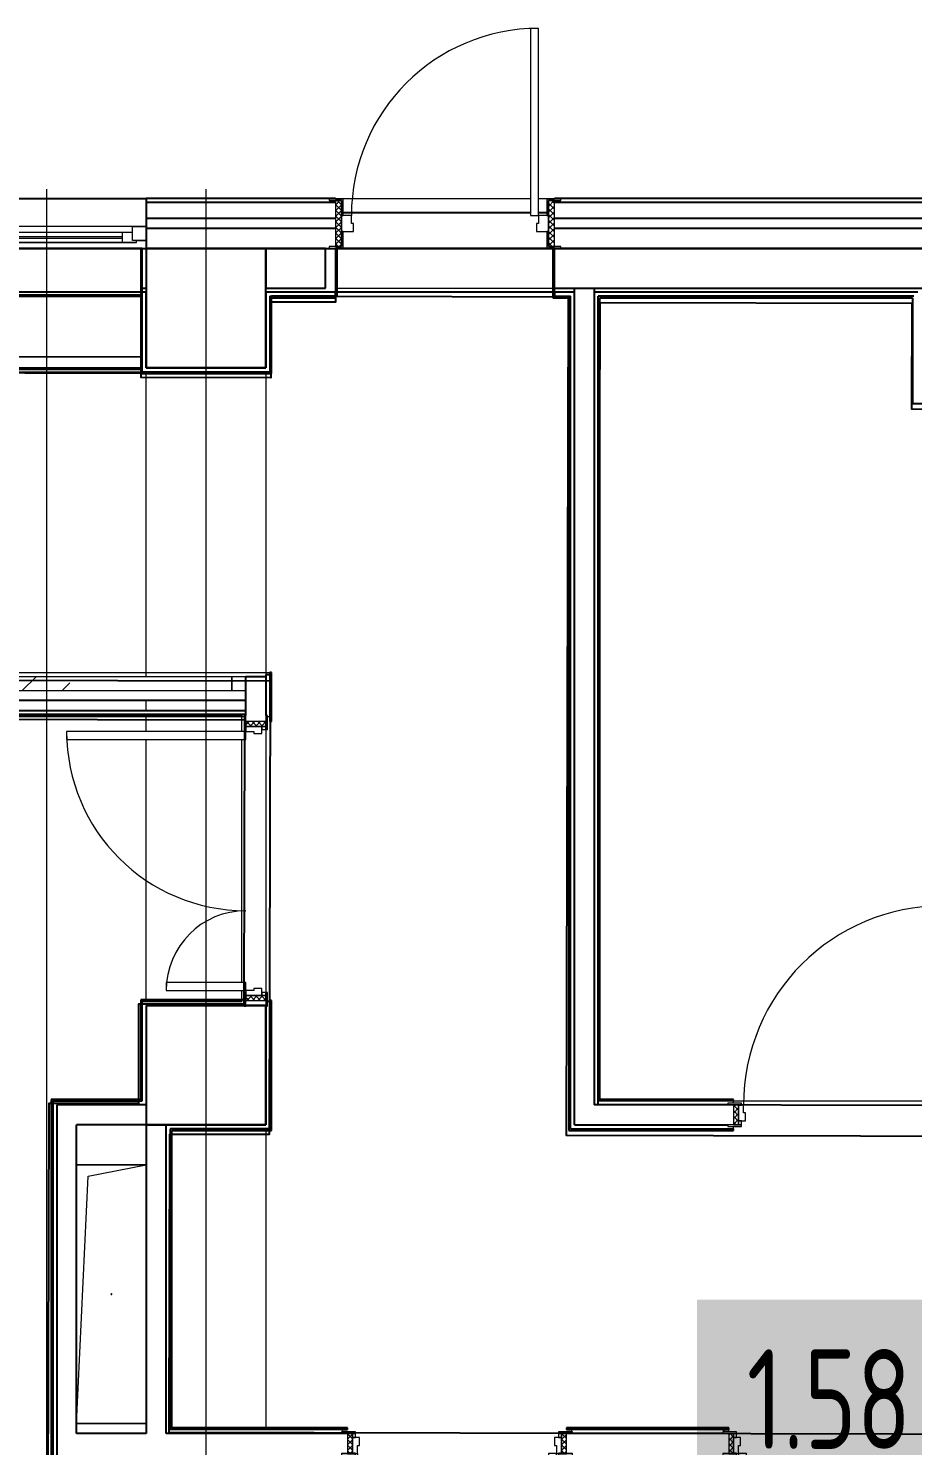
# Model space of a CAD drawing. Header units: millimetres. Extents: x -164500 to 426394, y -23753 to 102118.
# Drawn here: x 65632 to 70074, y 20953 to 28069 of the extents above; entities that cross this region are included whole.
import ezdxf

# ---------------------------------------------------------------- set-up
doc = ezdxf.new("R2010")
doc.units = ezdxf.units.MM
doc.layers.add('A-DOOR-1', color=7, linetype='Continuous', lineweight=5, true_color=0xc0c0c0)
doc.layers.add('A-DOOR-FRAM-1', color=7, linetype='Continuous', lineweight=5, true_color=0xc0c0c0)
for name, color, linetype, lineweight in [('A-DOOR-2', 7, 'Continuous', 5), ('A-DOOR-FRAM-2', 7, 'Continuous', 5), ('A-FLOR', 7, 'Continuous', 9), ('A-GENM', 7, 'Continuous', 9), ('A-GLAZ', 7, 'Continuous', 9), ('A-GLAZ-1', 7, 'Continuous', 5), ('A-GLAZ-CURT-1', 7, 'Continuous', 5), ('A-GLAZ-CURT-2', 7, 'Continuous', 20), ('A-GLAZ-CWMG-1', 7, 'Continuous', 20), ('A-WALL', 7, 'Continuous', 5), ('Оси', 7, 'Continuous', 9)]:
    doc.layers.add(name, color=color, linetype=linetype, lineweight=lineweight)
doc.styles.add('СПДС', font='ГОСТ тип А.ttf', dxfattribs={"width": 0.9})
pattern_1 = [(135, (1751.41, 114.685), (-14.14214, -14.14214), []), (225, (1751.41, 114.685), (14.14214, -14.14214), [])]
pattern_2 = [(45, (-371.384, 114.685), (-14.1421, 14.1421), []), (135, (-371.384, 114.685), (-14.1421, -14.1421), [])]

# ---------------------------------------------------------------- blocks, each defined once
blk = doc.blocks.new('Системная панель - Стекло - 70мм-31693610-Объем проектирования 1 этажа')
at = {"layer": 'A-GLAZ-CURT-1'}
h = blk.add_hatch(dxfattribs=at)
h.set_pattern_fill('FP_50', color=256, style=0, pattern_type=2)
h.set_pattern_definition([(225, (66247.5, 24715), (565.685, -565.685), [400, -1200]), (225, (66647.5, 24915), (565.685, -565.685), [1200, -400]), (225, (65847.5, 25115), (565.685, -565.685), [400, -1200])])
h.paths.add_polyline_path([(357.5, 35), (-542.5, 35), (-542.5, -35), (542.5, -35), (542.5, 35), (505, 35)])
at = {"layer": 'A-GLAZ-CURT-2'}
for p, q in [((542.5, 35), (-542.5, 35)), ((-542.5, 35), (-542.5, -35)), ((542.5, -35), (542.5, 35)), ((-542.5, -35), (542.5, -35))]:
    blk.add_line(p, q, dxfattribs=at)
blk = doc.blocks.new('110_Дверь_СКБ_1Ст_Внутренняя1 - Д-11п 1100x2100h_кладовые _все__ коридор _между помещениями блока столовой__ моечные _все_ 2-32102277-Объем проектирования 1 этажа')
at = {"layer": 'A-DOOR-2'}
h = blk.add_hatch(dxfattribs=at)
h.set_pattern_fill('FP_44', color=256, style=0, pattern_type=2)
h.set_pattern_definition(pattern_1)
h.paths.add_polyline_path([(537.5, -50), (562.5, -50), (562.5, 50), (537.5, 50)])
at = {"layer": 'A-DOOR-FRAM-2'}
h = blk.add_hatch(dxfattribs=at)
h.set_pattern_fill('FP_45', color=256, style=0, pattern_type=2)
h.set_pattern_definition(pattern_2)
h.paths.add_polyline_path([(-512.5, -50), (-512.5, 50), (-537.5, 50), (-537.5, -50)])
at = {"layer": 'A-DOOR-1'}
for p, q in [((-487.5, 1050), (-487.5, 50)), ((-447.5, 1050), (-487.5, 1050)), ((-447.5, 50), (-447.5, 1050)), ((-487.5, 50), (-447.5, 50))]:
    blk.add_line(p, q, dxfattribs=at)
blk.add_arc((-487.5, 50), 1000, 360, 90, dxfattribs=at)
at = {"layer": 'A-DOOR-FRAM-1'}
for p, q in [((-497.5, 58), (-567.5, 58)), ((-567.5, 58), (-567.5, 50)), ((-567.5, 50), (-497.5, 50)), ((-512.5, 50), (-537.5, 50)), ((-537.5, 50), (-537.5, -50)), ((-487.5, 50), (-512.5, 50)), ((-512.5, 50), (-512.5, -30)), ((-512.5, -50), (-512.5, 50)), ((-497.5, 50), (-512.5, 50)), ((-512.5, 50), (-512.5, 49)), ((-512.5, 49), (-497.5, 49)), ((-497.5, 50), (-497.5, 58)), ((-497.5, 49), (-497.5, 50)), ((-487.5, 10), (-487.5, 50)), ((-477.5, 10), (-487.5, 10)), ((-477.5, -30), (-477.5, 10)), ((512.5, 10), (502.5, 10)), ((502.5, 10), (502.5, -30)), ((512.5, 50), (512.5, 10)), ((537.5, 50), (512.5, 50)), ((592.5, 58), (522.5, 58)), ((522.5, 58), (522.5, 50)), ((537.5, 50), (522.5, 50)), ((522.5, 50), (522.5, 49)), ((522.5, 50), (592.5, 50)), ((522.5, 49), (537.5, 49)), ((537.5, -30), (537.5, 50)), ((562.5, 50), (537.5, 50)), ((537.5, 50), (537.5, -50)), ((537.5, 49), (537.5, 50)), ((562.5, -50), (562.5, 50)), ((592.5, 50), (592.5, 58)), ((-497.5, -50), (-567.5, -50)), ((-567.5, -50), (-567.5, -58)), ((-567.5, -58), (-497.5, -58)), ((-537.5, -50), (-512.5, -50)), ((-512.5, -30), (-477.5, -30)), ((-497.5, -30), (-512.5, -30)), ((-512.5, -30), (-512.5, -50)), ((-512.5, -50), (-497.5, -50)), ((-497.5, -50), (-497.5, -30)), ((-497.5, -58), (-497.5, -50)), ((502.5, -30), (537.5, -30)), ((537.5, -30), (522.5, -30)), ((522.5, -30), (522.5, -50)), ((522.5, -50), (537.5, -50)), ((592.5, -50), (522.5, -50)), ((522.5, -50), (522.5, -58)), ((522.5, -58), (592.5, -58)), ((537.5, -50), (537.5, -30)), ((537.5, -50), (562.5, -50)), ((592.5, -58), (592.5, -50))]:
    blk.add_line(p, q, dxfattribs=at)
blk = doc.blocks.new('120_Окно_СКБ_3Ст - 120_Окно_СКБ_3Ст_5100-21641134-Объем проектирования 1 этажа')
at = {"layer": 'A-GLAZ'}
for p, q in [((-2550, -75), (-2550, -5)), ((-2550, -5), (-2480, -5)), ((-2480, -5), (-2480, -75)), ((-1720, -35), (-2480, -35)), ((-2480, -35), (-2480, -75)), ((-2430, -85), (-2430, -35)), ((-1770, -85), (-1770, -35)), ((-1720, -75), (-1720, -5)), ((-1720, -5), (-1650, -5)), ((-1720, -75), (-1720, -35)), ((-1650, -5), (-1650, -75)), ((1650, -75), (1650, -5)), ((1650, -5), (1720, -5)), ((1720, -5), (1720, -75)), ((2480, -35), (1720, -35)), ((1720, -35), (1720, -75)), ((1770, -85), (1770, -35)), ((2430, -85), (2430, -35)), ((2480, -75), (2480, -5)), ((2480, -5), (2550, -5)), ((2480, -75), (2480, -35)), ((2550, -5), (2550, -75)), ((-2480, -75), (-2550, -75)), ((-2480, -75), (-2500, -75)), ((-2500, -75), (-2500, -85)), ((-2500, -85), (-1700, -85)), ((-1700, -85), (-2500, -85)), ((-1650, -75), (-1720, -75)), ((-1700, -75), (-1720, -75)), ((-1700, -85), (-1700, -75)), ((1720, -75), (1650, -75)), ((1720, -75), (1700, -75)), ((1700, -75), (1700, -85)), ((1700, -85), (2500, -85)), ((2500, -85), (1700, -85)), ((2550, -75), (2480, -75)), ((2500, -75), (2480, -75)), ((2500, -85), (2500, -75))]:
    blk.add_line(p, q, dxfattribs=at)
at = {"layer": 'A-GLAZ-1'}
for p, q in [((2550, -5), (-2550, -5)), ((-2430, -55), (-1770, -55)), ((-1770, -65), (-2430, -65)), ((1650, -35), (-1650, -35)), ((1650, -45), (-1650, -45)), ((1770, -55), (2430, -55)), ((2430, -65), (1770, -65)), ((-2550, -75), (-2500, -75)), ((-1700, -75), (1700, -75)), ((2500, -75), (2550, -75))]:
    blk.add_line(p, q, dxfattribs=at)
blk = doc.blocks.new('110_Дверь_СКБ_1Ст_Наружная - ДН-2д_л__ Дверь из подвала ЛК _900 мм в свету_ 3300-22851703-Объем проектирования 1 этажа')
at = {"layer": 'A-DOOR-2'}
h = blk.add_hatch(dxfattribs=at)
h.set_pattern_fill('FP_162', color=256, style=0, pattern_type=2)
h.set_pattern_definition([(135, (1756.41, 199.685), (-14.14214, -14.14214), []), (225, (1756.41, 199.685), (14.14214, -14.14214), [])])
h.paths.add_polyline_path([(569.5, -105), (569.5, 125), (539.5, 125), (539.5, -105), (565.5, -105)])
at = {"layer": 'A-DOOR-FRAM-2'}
h = blk.add_hatch(dxfattribs=at)
h.set_pattern_fill('FP_163', color=256, style=0, pattern_type=2)
h.set_pattern_definition([(45, (-366.384, 199.685), (-14.1421, 14.1421), []), (135, (-366.384, 199.685), (-14.1421, -14.1421), [])])
h.paths.add_polyline_path([(-529.5, -105), (-500.5, -105), (-500.5, 125), (-530.5, 125), (-530.5, -105)])
at = {"layer": 'A-DOOR-1'}
for p, q in [((489.5, 990), (449.5, 990)), ((449.5, 990), (449.5, 50)), ((489.5, 50), (489.5, 990)), ((-492.5, 133), (-562.5, 133)), ((-562.5, 133), (-562.5, 125)), ((-562.5, 125), (-500.5, 125)), ((-500.5, 125), (-500.5, 50)), ((-492.5, 50), (-492.5, 133)), ((601.5, 133), (531.5, 133)), ((531.5, 133), (531.5, 50)), ((539.5, 50), (539.5, 125)), ((539.5, 125), (601.5, 125)), ((601.5, 125), (601.5, 133)), ((-500.5, 50), (-492.5, 50)), ((449.5, 50), (489.5, 50)), ((531.5, 50), (539.5, 50)), ((-492.5, -30), (-500.5, -30)), ((-500.5, -30), (-500.5, -105)), ((-492.5, -113), (-492.5, -30)), ((539.5, -30), (531.5, -30)), ((531.5, -30), (531.5, -113)), ((539.5, -105), (539.5, -30)), ((-562.5, -105), (-562.5, -113)), ((-500.5, -105), (-562.5, -105)), ((-562.5, -113), (-492.5, -113)), ((531.5, -113), (601.5, -113)), ((601.5, -105), (539.5, -105)), ((601.5, -113), (601.5, -105))]:
    blk.add_line(p, q, dxfattribs=at)
blk.add_arc((489.5, 50), 940, 90, 180, dxfattribs=at)
at = {"layer": 'A-DOOR-FRAM-1'}
for p, q in [((-500.5, 125), (-530.5, 125)), ((-530.5, 125), (-530.5, -105)), ((-500.5, -105), (-500.5, 125)), ((569.5, 125), (539.5, 125)), ((539.5, 125), (539.5, -105)), ((569.5, -105), (569.5, 125)), ((-450.5, 50), (-500.5, 50)), ((-500.5, 50), (-500.5, -30)), ((-450.5, 10), (-450.5, 50)), ((-440.5, 10), (-450.5, 10)), ((-440.5, -30), (-440.5, 10)), ((489.5, 10), (479.5, 10)), ((479.5, 10), (479.5, -30)), ((489.5, 50), (489.5, 10)), ((539.5, 50), (489.5, 50)), ((539.5, -30), (539.5, 50)), ((-500.5, -30), (-440.5, -30)), ((479.5, -30), (539.5, -30)), ((-530.5, -105), (-500.5, -105)), ((539.5, -105), (569.5, -105))]:
    blk.add_line(p, q, dxfattribs=at)
blk = doc.blocks.new('110_Дверь_СКБ_2Ст - Д-10а_ СОШ_Дв_1450x2100h_Горячий цех-V178-Объем проектирования 1 этажа')
at = {"layer": 'A-DOOR-2'}
h = blk.add_hatch(dxfattribs=at)
h.set_pattern_fill('FP_56', color=256, style=0, pattern_type=2)
h.set_pattern_definition([(135, (1601.41, 114.685), (-14.14214, -14.14214), []), (225, (1601.41, 114.685), (14.14214, -14.14214), [])])
h.paths.add_polyline_path([(687.5, -50), (712.5, -50), (712.5, 50), (687.5, 50), (687.5, -16.8)])
at = {"layer": 'A-DOOR-FRAM-2'}
h = blk.add_hatch(dxfattribs=at)
h.set_pattern_fill('FP_57', color=256, style=0, pattern_type=2)
h.set_pattern_definition([(45, (-521.384, 114.685), (-14.1421, 14.1421), []), (135, (-521.384, 114.685), (-14.1421, -14.1421), [])])
h.paths.add_polyline_path([(-687.5, 0), (-687.5, -50), (-662.5, -50), (-662.5, 50), (-687.5, 50)])
at = {"layer": 'A-DOOR-1'}
for p, q in [((662.5, 950), (622.5, 950)), ((622.5, 950), (622.5, 50)), ((662.5, 50), (662.5, 950)), ((-637.5, 450), (-637.5, 50)), ((-597.5, 450), (-637.5, 450)), ((-597.5, 50), (-597.5, 450)), ((-637.5, 50), (-597.5, 50)), ((622.5, 50), (662.5, 50))]:
    blk.add_line(p, q, dxfattribs=at)
for centre, radius, start, end in [((662.5, 50), 900, 90, 180), ((-637.5, 50), 400, 0, 90)]:
    blk.add_arc(centre, radius, start, end, dxfattribs=at)
at = {"layer": 'A-DOOR-FRAM-1'}
for p, q in [((-647.5, 58), (-717.5, 58)), ((-717.5, 58), (-717.5, 50)), ((-717.5, 50), (-647.5, 50)), ((-662.5, 50), (-687.5, 50)), ((-687.5, 50), (-687.5, -50)), ((-637.5, 50), (-662.5, 50)), ((-662.5, 50), (-662.5, -30)), ((-662.5, -50), (-662.5, 50)), ((-647.5, 50), (-647.5, 58)), ((-637.5, 10), (-637.5, 50)), ((-627.5, 10), (-637.5, 10)), ((-627.5, -30), (-627.5, 10)), ((662.5, 10), (652.5, 10)), ((652.5, 10), (652.5, -30)), ((662.5, 50), (662.5, 10)), ((687.5, 50), (662.5, 50)), ((742.5, 58), (672.5, 58)), ((672.5, 58), (672.5, 50)), ((672.5, 50), (742.5, 50)), ((687.5, -30), (687.5, 50)), ((712.5, 50), (687.5, 50)), ((687.5, 50), (687.5, -50)), ((712.5, -50), (712.5, 50)), ((742.5, 50), (742.5, 58)), ((-647.5, -50), (-717.5, -50)), ((-717.5, -50), (-717.5, -58)), ((-717.5, -58), (-647.5, -58)), ((-687.5, -50), (-662.5, -50)), ((-662.5, -30), (-627.5, -30)), ((-647.5, -30), (-662.5, -30)), ((-662.5, -30), (-662.5, -50)), ((-662.5, -50), (-647.5, -50)), ((-647.5, -50), (-647.5, -30)), ((-647.5, -58), (-647.5, -50)), ((652.5, -30), (687.5, -30)), ((687.5, -30), (672.5, -30)), ((672.5, -30), (672.5, -50)), ((672.5, -50), (687.5, -50)), ((742.5, -50), (672.5, -50)), ((672.5, -50), (672.5, -58)), ((672.5, -58), (742.5, -58)), ((687.5, -50), (687.5, -30)), ((687.5, -50), (712.5, -50)), ((742.5, -58), (742.5, -50))]:
    blk.add_line(p, q, dxfattribs=at)
blk = doc.blocks.new('Прямоугольный импост - 50 x 70 мм-23766160-Объем проектирования 1 этажа')
at = {"layer": 'A-GLAZ-CWMG-1'}
for p, q in [((0, 35), (-70, 35)), ((-70, 35), (-70, -35)), ((0, -35), (0, 35)), ((-70, -35), (0, -35))]:
    blk.add_line(p, q, dxfattribs=at)
blk = doc.blocks.new('GM_Отверстие прямоугольное _в плите_ - Отверстие-23880434-Объем проектирования 1 этажа')
at = {"layer": 'A-GENM'}
for p, q in [((-175, 650), (175, 650)), ((175, 650), (-175, 650)), ((-116.7, 591.7), (175, 650)), ((-175, -650), (-116.7, 591.7)), ((175, -650), (-175, -650)), ((-175, -650), (175, -650))]:
    blk.add_line(p, q, dxfattribs=at)
for start, end in [(360, 180), (180, 360)]:
    blk.add_arc((0, 0), 2.5, start, end, dxfattribs=at)
blk = doc.blocks.new('110_Дверь_СКБ_1Ст_Внутренняя1 - Д-11 1100x2100h_кладовые _все__ коридор _между помещениями блока столовой__ моечные _все_-V213-Объем проектирования 1 этажа')
at = {"layer": 'A-DOOR-2'}
h = blk.add_hatch(dxfattribs=at)
h.set_pattern_fill('FP_44', color=256, style=0, pattern_type=2)
h.set_pattern_definition(pattern_1)
h.paths.add_polyline_path([(537.5, 50), (537.5, -50), (562.5, -50), (562.5, 50)])
at = {"layer": 'A-DOOR-FRAM-2'}
h = blk.add_hatch(dxfattribs=at)
h.set_pattern_fill('FP_45', color=256, style=0, pattern_type=2)
h.set_pattern_definition(pattern_2)
h.paths.add_polyline_path([(-512.5, 50), (-537.5, 50), (-537.2, -50), (-512.5, -50)])
at = {"layer": 'A-DOOR-1'}
for p, q in [((512.5, 1050), (472.5, 1050)), ((472.5, 1050), (472.5, 50)), ((512.5, 50), (512.5, 1050)), ((472.5, 50), (512.5, 50))]:
    blk.add_line(p, q, dxfattribs=at)
blk.add_arc((512.5, 50), 1000, 90, 180, dxfattribs=at)
at = {"layer": 'A-DOOR-FRAM-1'}
for p, q in [((-497.5, 58), (-567.5, 58)), ((-567.5, 58), (-567.5, 50)), ((-567.5, 50), (-497.5, 50)), ((-512.5, 50), (-537.5, 50)), ((-537.5, 50), (-537.5, -50)), ((-487.5, 50), (-512.5, 50)), ((-512.5, 50), (-512.5, -30)), ((-512.5, -50), (-512.5, 50)), ((-497.5, 50), (-512.5, 50)), ((-512.5, 50), (-512.5, 49)), ((-512.5, 49), (-497.5, 49)), ((-497.5, 50), (-497.5, 58)), ((-497.5, 49), (-497.5, 50)), ((-487.5, 10), (-487.5, 50)), ((-477.5, 10), (-487.5, 10)), ((-477.5, -30), (-477.5, 10)), ((512.5, 10), (502.5, 10)), ((502.5, 10), (502.5, -30)), ((512.5, 50), (512.5, 10)), ((537.5, 50), (512.5, 50)), ((592.5, 58), (522.5, 58)), ((522.5, 58), (522.5, 50)), ((537.5, 50), (522.5, 50)), ((522.5, 50), (522.5, 49)), ((522.5, 50), (592.5, 50)), ((522.5, 49), (537.5, 49)), ((537.5, -30), (537.5, 50)), ((562.5, 50), (537.5, 50)), ((537.5, 50), (537.5, -50)), ((537.5, 49), (537.5, 50)), ((562.5, -50), (562.5, 50)), ((592.5, 50), (592.5, 58)), ((-497.5, -50), (-567.5, -50)), ((-567.5, -50), (-567.5, -58)), ((-567.5, -58), (-497.5, -58)), ((-537.5, -50), (-512.5, -50)), ((-512.5, -30), (-477.5, -30)), ((-497.5, -30), (-512.5, -30)), ((-512.5, -30), (-512.5, -50)), ((-512.5, -50), (-497.5, -50)), ((-497.5, -50), (-497.5, -30)), ((-497.5, -58), (-497.5, -50)), ((502.5, -30), (537.5, -30)), ((537.5, -30), (522.5, -30)), ((522.5, -30), (522.5, -50)), ((522.5, -50), (537.5, -50)), ((592.5, -50), (522.5, -50)), ((522.5, -50), (522.5, -58)), ((522.5, -58), (592.5, -58)), ((537.5, -50), (537.5, -30)), ((537.5, -50), (562.5, -50)), ((592.5, -58), (592.5, -50))]:
    blk.add_line(p, q, dxfattribs=at)
blk = doc.blocks.new('110_Дверь_СКБ_1Ст_Внутренняя1 - Д-11 1100x2100h_кладовые _все__ коридор _между помещениями блока столовой__ моечные _все_-V214-Объем проектирования 1 этажа')
at = {"layer": 'A-DOOR-2'}
h = blk.add_hatch(dxfattribs=at)
h.set_pattern_fill('FP_44', color=256, style=0, pattern_type=2)
h.set_pattern_definition(pattern_1)
h.paths.add_polyline_path([(537.5, -50), (562.5, -50), (562.5, 50), (537.5, 50), (537.5, 32.3)])
at = {"layer": 'A-DOOR-FRAM-2'}
h = blk.add_hatch(dxfattribs=at)
h.set_pattern_fill('FP_45', color=256, style=0, pattern_type=2)
h.set_pattern_definition(pattern_2)
h.paths.add_polyline_path([(-512.5, -50), (-512.5, 50), (-537.5, 50), (-537.2, -50)])
at = {"layer": 'A-DOOR-1'}
for p, q in [((512.5, 1050), (472.5, 1050)), ((472.5, 1050), (472.5, 50)), ((512.5, 50), (512.5, 1050)), ((472.5, 50), (512.5, 50))]:
    blk.add_line(p, q, dxfattribs=at)
blk.add_arc((512.5, 50), 1000, 90, 180, dxfattribs=at)
at = {"layer": 'A-DOOR-FRAM-1'}
for p, q in [((-497.5, 58), (-567.5, 58)), ((-567.5, 58), (-567.5, 50)), ((-567.5, 50), (-497.5, 50)), ((-512.5, 50), (-537.5, 50)), ((-537.5, 50), (-537.5, -50)), ((-487.5, 50), (-512.5, 50)), ((-512.5, 50), (-512.5, -30)), ((-512.5, -50), (-512.5, 50)), ((-497.5, 50), (-512.5, 50)), ((-512.5, 50), (-512.5, 49)), ((-512.5, 49), (-497.5, 49)), ((-497.5, 50), (-497.5, 58)), ((-497.5, 49), (-497.5, 50)), ((-487.5, 10), (-487.5, 50)), ((-477.5, 10), (-487.5, 10)), ((-477.5, -30), (-477.5, 10)), ((512.5, 10), (502.5, 10)), ((502.5, 10), (502.5, -30)), ((512.5, 50), (512.5, 10)), ((537.5, 50), (512.5, 50)), ((592.5, 58), (522.5, 58)), ((522.5, 58), (522.5, 50)), ((537.5, 50), (522.5, 50)), ((522.5, 50), (522.5, 49)), ((522.5, 50), (592.5, 50)), ((522.5, 49), (537.5, 49)), ((537.5, -30), (537.5, 50)), ((562.5, 50), (537.5, 50)), ((537.5, 50), (537.5, -50)), ((537.5, 49), (537.5, 50)), ((562.5, -50), (562.5, 50)), ((592.5, 50), (592.5, 58)), ((-497.5, -50), (-567.5, -50)), ((-567.5, -50), (-567.5, -58)), ((-567.5, -58), (-497.5, -58)), ((-537.5, -50), (-512.5, -50)), ((-512.5, -30), (-477.5, -30)), ((-497.5, -30), (-512.5, -30)), ((-512.5, -30), (-512.5, -50)), ((-512.5, -50), (-497.5, -50)), ((-497.5, -50), (-497.5, -30)), ((-497.5, -58), (-497.5, -50)), ((502.5, -30), (537.5, -30)), ((537.5, -30), (522.5, -30)), ((522.5, -30), (522.5, -50)), ((522.5, -50), (537.5, -50)), ((592.5, -50), (522.5, -50)), ((522.5, -50), (522.5, -58)), ((522.5, -58), (592.5, -58)), ((537.5, -50), (537.5, -30)), ((537.5, -50), (562.5, -50)), ((592.5, -58), (592.5, -50))]:
    blk.add_line(p, q, dxfattribs=at)
blk = doc.blocks.new('Зашивка приборов отопления10 - Зашивка приборов отопления-33278020-Объем проектирования 1 этажа')
at = {"layer": 'A-WALL'}
for p, q in [((51870, 26880), (51850, 26880)), ((56922, 26880), (51878, 26880)), ((51578, 26555), (56922, 26555)), ((56922, 26555), (51578, 26555)), ((51578, 26480), (56922, 26480))]:
    blk.add_line(p, q, dxfattribs=at)

msp = doc.modelspace()

# ---------------------------------------------------------------- linework, layer by layer
for p, q in [((61124.702, 27213.938), (66224.702, 27213.938)), ((67174.702, 27213.938), (66224.702, 27213.938)), ((66224.702, 27213.938), (66224.702, 27193.938)), ((66224.702, 27193.938), (66224.702, 26763.938)), ((67174.702, 27193.938), (66224.702, 27193.938)), ((70874.702, 27213.938), (68274.702, 27213.938)), ((70874.702, 27193.938), (68274.702, 27193.938)), ((67174.702, 27113.938), (66224.702, 27113.938)), ((67212.702, 27143.938), (68154.702, 27143.938)), ((68194.702, 27143.938), (68236.702, 27143.938)), ((70874.702, 27113.938), (68274.702, 27113.938)), ((67174.702, 27063.938), (66224.702, 27063.938)), ((70874.702, 27063.938), (68274.702, 27063.938)), ((66196.702, 26963.938), (61152.702, 26963.938)), ((61152.702, 26963.938), (66196.702, 26963.938)), ((66196.702, 26963.938), (66196.702, 26335.938)), ((66204.702, 26963.938), (66196.702, 26963.938)), ((66204.702, 26963.938), (67174.702, 26963.938)), ((66204.702, 26722.938), (66204.702, 26963.938)), ((66824.702, 26963.938), (66224.702, 26963.938)), ((66224.702, 26963.938), (66224.702, 26363.938)), ((66824.702, 26763.938), (66824.702, 26963.938)), ((67124.702, 26963.938), (66824.702, 26963.938)), ((66824.702, 26963.938), (66824.702, 26763.938)), ((67124.702, 26763.938), (67124.702, 26963.938)), ((67174.702, 26963.938), (67174.702, 26723.938)), ((67182.702, 26963.938), (67174.702, 26963.938)), ((68266.702, 26963.938), (67182.702, 26963.938)), ((67182.702, 26963.938), (68266.702, 26963.938)), ((67182.702, 26723.938), (67182.702, 26963.938)), ((68266.702, 26963.938), (68266.702, 26715.938)), ((68274.702, 26963.938), (68266.702, 26963.938)), ((68270.702, 26963.938), (68270.702, 26763.938)), ((70374.702, 26963.938), (68270.702, 26963.938)), ((68274.702, 26963.938), (70874.702, 26963.938)), ((68274.702, 26723.938), (68274.702, 26963.938)), ((66204.702, 26763.938), (66224.702, 26763.938)), ((66824.702, 26363.938), (66824.702, 26763.938)), ((66824.702, 26763.938), (67124.702, 26763.938)), ((68270.702, 26763.938), (70374.702, 26763.938)), ((68374.702, 22563.938), (68374.702, 26763.938)), ((68474.702, 26763.938), (68474.702, 22663.938)), ((66196.702, 26743.938), (61152.702, 26743.938)), ((61152.702, 26730.938), (66196.702, 26730.938)), ((66196.702, 26723.938), (61152.702, 26723.938)), ((66196.702, 26722.938), (61152.702, 26722.938)), ((66204.702, 26722.938), (66196.702, 26722.938)), ((66224.702, 26743.938), (66204.702, 26743.938)), ((66204.702, 26343.938), (66204.702, 26722.938)), ((66224.702, 26363.938), (66224.702, 26743.938)), ((66824.702, 26743.938), (66824.702, 26363.938)), ((67175.702, 26743.938), (66824.702, 26743.938)), ((66844.702, 26723.938), (66852.702, 26723.938)), ((66844.702, 26723.938), (66844.702, 26363.938)), ((66844.702, 26715.938), (67175.702, 26715.938)), ((66852.702, 26335.938), (66852.702, 26723.938)), ((67174.702, 26723.938), (66852.702, 26723.938)), ((67175.702, 26723.938), (67175.702, 26743.938)), ((67175.702, 26715.938), (67175.702, 26723.938)), ((67175.702, 26723.938), (67182.702, 26723.938)), ((68266.702, 26743.938), (67182.702, 26743.938)), ((68266.702, 26715.938), (68346.702, 26715.938)), ((68374.702, 26743.938), (68274.702, 26743.938)), ((68274.702, 26743.938), (68274.702, 26723.938)), ((68274.702, 26723.938), (68354.702, 26723.938)), ((68346.702, 26715.938), (68346.702, 22535.938)), ((68354.702, 22543.938), (68354.702, 26723.938)), ((70100.314, 26743.938), (68474.702, 26743.938)), ((68494.702, 22683.938), (68494.702, 26723.938)), ((70080.314, 26723.938), (68494.702, 26723.938)), ((68502.702, 26715.938), (70072.314, 26715.938)), ((68502.702, 22691.938), (68502.702, 26715.938)), ((70072.314, 26715.938), (70072.314, 26185.938)), ((60852.702, 26363.938), (66196.702, 26363.938)), ((66196.702, 26355.938), (60852.702, 26355.938)), ((66196.702, 26335.938), (66852.702, 26335.938)), ((66204.702, 26343.938), (66844.702, 26343.938)), ((66224.702, 26363.938), (66824.702, 26363.938)), ((66824.702, 26363.938), (66224.702, 26363.938)), ((66844.702, 26363.938), (66844.702, 26343.938)), ((70072.314, 26185.938), (70902.702, 26185.938)), ((66852.702, 24834.438), (66844.702, 24834.438)), ((66844.702, 24834.438), (66844.702, 24588.938)), ((66852.702, 24588.938), (66852.702, 24834.438)), ((66824.702, 24813.938), (66724.702, 24813.938)), ((66724.702, 24618.938), (66724.702, 24813.938)), ((66844.702, 24823.938), (66824.702, 24823.938)), ((66824.702, 24823.938), (66824.702, 24618.938)), ((66724.702, 24693.938), (60774.702, 24693.938)), ((60774.702, 24643.938), (66724.702, 24643.938)), ((66704.702, 24623.938), (60794.702, 24623.938)), ((66724.702, 24623.938), (66704.702, 24623.938)), ((66704.702, 24613.938), (66704.702, 24623.938)), ((60802.702, 24615.938), (66704.702, 24615.938)), ((66844.702, 24588.938), (66852.702, 24588.938)), ((66196.702, 23191.938), (66196.702, 22683.938)), ((66704.702, 23191.938), (66196.702, 23191.938)), ((66704.702, 23183.938), (66204.702, 23183.938)), ((66204.702, 23163.938), (66204.702, 23183.938)), ((66204.702, 22683.938), (66204.702, 23163.938)), ((66716.702, 23163.938), (66224.702, 23163.938)), ((66224.702, 23163.938), (66224.702, 22563.938)), ((66224.702, 23163.938), (66224.702, 21013.938)), ((66224.702, 23163.938), (66716.702, 23163.938)), ((66716.702, 23191.938), (66704.702, 23191.938)), ((66704.702, 23183.938), (66704.702, 23191.938)), ((66824.702, 23163.938), (66724.702, 23163.938)), ((66724.702, 23163.938), (66824.702, 23163.938)), ((66824.702, 22563.938), (66824.702, 23158.938)), ((66824.702, 23158.938), (66824.702, 22563.938)), ((66844.702, 23183.938), (66832.702, 23183.938)), ((66852.702, 23188.938), (66844.702, 23188.938)), ((66844.702, 23188.938), (66844.702, 22543.938)), ((66852.702, 22535.938), (66852.702, 23188.938)), ((65746.702, 22691.938), (65746.702, 16393.938)), ((66204.702, 22691.938), (65746.702, 22691.938)), ((65754.702, 22683.938), (65754.702, 16393.938)), ((65754.702, 22683.938), (66196.702, 22683.938)), ((65774.702, 22663.938), (65774.702, 16393.938)), ((66224.702, 22663.938), (65774.702, 22663.938)), ((66196.702, 22683.938), (66204.702, 22683.938)), ((69144.702, 22663.938), (68474.702, 22663.938)), ((69174.702, 22683.938), (68494.702, 22683.938)), ((69174.702, 22691.938), (68502.702, 22691.938)), ((69174.702, 22683.938), (69174.702, 22691.938)), ((65874.702, 21013.938), (65874.702, 22563.938)), ((66824.702, 22563.938), (65874.702, 22563.938)), ((66224.702, 22563.938), (66824.702, 22563.938)), ((66324.702, 21013.938), (66324.702, 22563.938)), ((68374.702, 22563.938), (69144.702, 22563.938)), ((66344.702, 22543.938), (66344.702, 21033.938)), ((66844.702, 22543.938), (66344.702, 22543.938)), ((66352.702, 21041.938), (66352.702, 22535.938)), ((66352.702, 22535.938), (66852.702, 22535.938)), ((68346.702, 22535.938), (69174.702, 22535.938)), ((68354.702, 22543.938), (69174.702, 22543.938)), ((69174.702, 22535.938), (69174.702, 22543.938)), ((66224.702, 21013.938), (65874.702, 21013.938)), ((67204.702, 21013.938), (66324.702, 21013.938)), ((67209.702, 21033.938), (66344.702, 21033.938)), ((67234.702, 21041.938), (66352.702, 21041.938)), ((67209.702, 21033.938), (67234.702, 21033.938)), ((67234.702, 21033.938), (67234.702, 21041.938)), ((69149.702, 21041.938), (68334.702, 21041.938)), ((68334.702, 21041.938), (68334.702, 21033.938)), ((68334.702, 21033.938), (68359.702, 21033.938)), ((69124.702, 21033.938), (68359.702, 21033.938)), ((69119.702, 21013.938), (68364.702, 21013.938)), ((69124.702, 21021.938), (69124.702, 21033.938)), ((69124.702, 21033.938), (69149.702, 21033.938)), ((69149.702, 21033.938), (69149.702, 21041.938))]:
    msp.add_line(p, q)
at = {"flags": 128}
for points in [[(82355.97, 22478.211), (68336.008, 22511.122), (68345.886, 26719.11), (67174.389, 26721.86), (67174.324, 26693.86), (66851.825, 26694.617), (66850.933, 26314.618), (66198.934, 26316.149), (66198.981, 26336.149), (64445.666, 26340.265)], [(60719.377, 24807.007), (66847.36, 24792.622), (66842.012, 22514.629), (66342.014, 22515.802), (66338.507, 21021.807), (78758.283, 20992.652)]]:
    msp.add_lwpolyline(points, dxfattribs=at)
for points in [[(68492.374, 22666.755), (70336.369, 22662.426), (70337.308, 23062.425), (71243.305, 23060.299), (71242.367, 22660.3), (72716.362, 22656.84), (72717.301, 23056.839), (73967.298, 23053.904), (73975.148, 26397.895), (73575.149, 26398.834), (73575.806, 26678.833), (70901.814, 26685.11), (70900.569, 26155.112), (70070.184, 26157.061), (70071.428, 26687.059), (68501.82, 26690.744)], [(66715.553, 23170.927), (66718.895, 24594.923), (60796.912, 24608.825), (60782.405, 18428.842), (57622.413, 18436.26), (57606.801, 11785.278), (60160.794, 11779.283), (60161.749, 12186.282), (60817.747, 12184.742), (60816.808, 11784.743), (66160.794, 11772.198), (66161.733, 12172.197), (66561.732, 12171.258), (66569.229, 15365.25), (65719.232, 15367.245), (65736.382, 22673.225), (66186.38, 22672.168), (66187.554, 23172.167)]]:
    msp.add_lwpolyline(points, close=True, dxfattribs=at)
at = {"layer": 'A-FLOR'}
for p, q in [((67175.702, 27213.938), (68154.702, 27213.938)), ((68194.702, 27213.938), (68274.702, 27213.938)), ((67182.702, 26763.938), (68266.702, 26763.938)), ((66224.702, 24813.938), (66224.702, 26336.188)), ((66824.702, 26335.938), (66824.702, 24823.938)), ((66844.702, 24833.938), (58194.702, 24833.938)), ((66224.702, 24643.938), (66224.702, 24693.938)), ((66224.702, 24538.938), (66224.702, 24615.938)), ((66704.702, 24538.938), (66704.702, 24613.938)), ((66704.702, 24613.938), (66716.702, 24613.938)), ((66832.702, 24613.938), (66844.702, 24613.938)), ((66224.702, 23191.938), (66224.702, 24498.938)), ((66704.702, 23278.938), (66704.702, 24498.938)), ((66824.702, 24548.938), (66824.702, 23228.938)), ((66704.702, 23191.938), (66704.702, 23238.938)), ((69174.702, 22671.938), (69174.702, 22683.938)), ((69174.702, 22683.938), (70184.702, 22683.938)), ((66824.702, 22535.938), (66824.702, 21041.938)), ((69174.702, 22543.938), (69174.702, 22555.938)), ((67209.702, 21021.938), (67209.702, 21033.938)), ((68359.702, 21033.938), (68359.702, 21021.938)), ((69149.702, 21021.938), (69149.702, 21033.938))]:
    msp.add_line(p, q, dxfattribs=at)
at = {"layer": 'Оси'}
for points in [[(65724.702, -2042.321), (65724.702, 2957.679), (65724.702, 22262.009), (65724.702, 27262.009)], [(66997.354, -2042.321), (66997.354, -1322.84), (66524.702, -759.518), (66524.702, 4240.482), (66524.702, 22262.009), (66524.702, 27262.009)]]:
    msp.add_lwpolyline(points, dxfattribs=at)

# ---------------------------------------------------------------- block references
for name, p in [('110_Дверь_СКБ_1Ст_Наружная - ДН-2д_л__ Дверь из подвала ЛК _900 мм в свету_ 3300-22851703-Объем проектирования 1 этажа', (67705.202, 27078.938)), ('Зашивка приборов отопления10 - Зашивка приборов отопления-33278020-Объем проектирования 1 этажа', (9274.702, -136.062)), ('Прямоугольный импост - 50 x 70 мм-23766160-Объем проектирования 1 этажа', (66724.702, 24778.938)), ('110_Дверь_СКБ_1Ст_Внутренняя1 - Д-11 1100x2100h_кладовые _все__ коридор _между помещениями блока столовой__ моечные _все_-V214-Объем проектирования 1 этажа', (69712.202, 22613.938)), ('GM_Отверстие прямоугольное _в плите_ - Отверстие-23880434-Объем проектирования 1 этажа', (66049.702, 21713.938))]:
    msp.add_blockref(name, p)
at = {"color": 3}
msp.add_blockref('120_Окно_СКБ_3Ст - 120_Окно_СКБ_3Ст_5100-21641134-Объем проектирования 1 этажа', (63674.702, 27078.938), dxfattribs=at)
for name, p, rotation in [('Системная панель - Стекло - 70мм-31693610-Объем проектирования 1 этажа', (66112.202, 24778.938), 180), ('110_Дверь_СКБ_2Ст - Д-10а_ СОШ_Дв_1450x2100h_Горячий цех-V178-Объем проектирования 1 этажа', (66774.702, 23876.438), 89.99999999999982), ('110_Дверь_СКБ_1Ст_Внутренняя1 - Д-11п 1100x2100h_кладовые _все__ коридор _между помещениями блока столовой__ моечные _все_ 2-32102277-Объем проектирования 1 этажа', (67797.202, 20963.938), 180), ('110_Дверь_СКБ_1Ст_Внутренняя1 - Д-11 1100x2100h_кладовые _все__ коридор _между помещениями блока столовой__ моечные _все_-V213-Объем проектирования 1 этажа', (69712.202, 20963.938), 180)]:
    msp.add_blockref(name, p, dxfattribs=dict(rotation=rotation))

# ---------------------------------------------------------------- texts
at = {"insert": (69240.648, 21437.021), "char_height": 500, "width": 1212.1515, "attachment_point": 1, "style": 'СПДС', "bg_fill": 1, "box_fill_scale": 1.5, "bg_fill_color": 7, "bg_fill_true_color": 16777215, "bg_fill_transparency": 0}
msp.add_mtext('1.58', dxfattribs=at)

doc.saveas('drawing.dxf')
